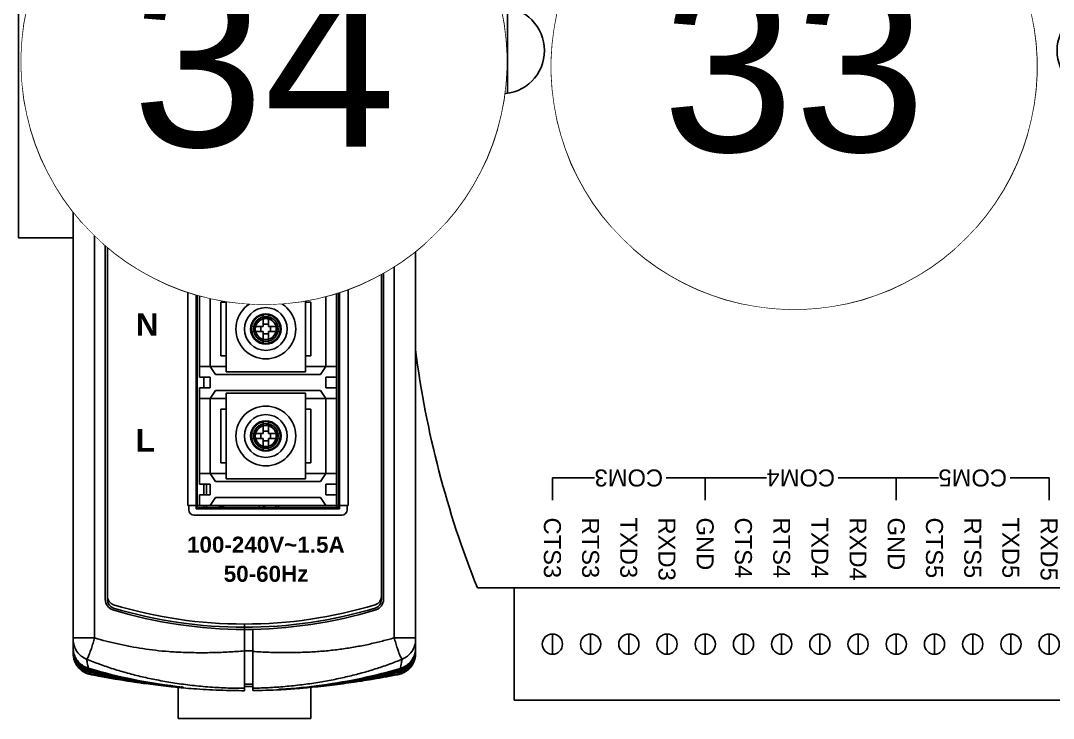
# Model space of a CAD drawing. Header units: inches. Extents: x -228 to 241, y -155 to 115.
# Drawn here: x -164.095 to -160.295, y 69.582 to 72.15 of the extents above; entities that cross this region are included whole.
import ezdxf
from ezdxf.enums import TextEntityAlignment as Align

# ---------------------------------------------------------------- set-up
doc = ezdxf.new("R2010")
doc.units = ezdxf.units.IN
doc.header["$MEASUREMENT"] = 0
doc.set_wipeout_variables(frame=1)
for name, color, linetype in [('DIM', 1, 'Continuous'), ('DIN Rail', 6, 'Continuous'), ('ELECTRICAL DEVICES', 30, 'Continuous'), ('ICP 7188E2', 9, 'Continuous'), ('PANEL WIRE', 5, 'Continuous')]:
    doc.layers.add(name, color=color, linetype=linetype)
doc.styles.add('ARIAL', font='arial.ttf')
doc.styles.add('ARIAL_BOLD', font='arialbd.ttf')
doc.styles.add('Notes', font='arial.ttf', dxfattribs={"height": 0.125})

# ---------------------------------------------------------------- blocks, each defined once
blk = doc.blocks.new('ICP 7188E5')
at = {"layer": 'ICP 7188E2'}
for p, q in [((4.3699, 1.0546), (4.3699, -1.0546)), ((4.126, 0.9139), (4.2005, 0.9139)), ((4.126, 0.7733), (4.2005, 0.7733)), ((4.126, 0.6327), (4.2005, 0.6327)), ((4.126, 0.4921), (4.2005, 0.4921)), ((4.126, 0.3515), (4.2005, 0.3515)), ((4.126, 0.2109), (4.2005, 0.2109)), ((4.126, 0.0703), (4.2005, 0.0703)), ((4.126, -0.0703), (4.2005, -0.0703)), ((4.126, -0.2109), (4.2005, -0.2109)), ((4.126, -0.3515), (4.2005, -0.3515)), ((4.126, -0.4921), (4.2005, -0.4921)), ((4.126, -0.6327), (4.2005, -0.6327)), ((4.126, -0.7733), (4.2005, -0.7733)), ((4.126, -0.9139), (4.2005, -0.9139))]:
    blk.add_line(p, q, dxfattribs=at)
for centre in [(4.1632, 0.9139), (4.1632, 0.7733), (4.1632, 0.6327), (4.1632, 0.4921), (4.1632, 0.3515), (4.1632, 0.2109), (4.1632, 0.0703), (4.1632, -0.0703), (4.1632, -0.2109), (4.1632, -0.3515), (4.1632, -0.4921), (4.1632, -0.6327), (4.1632, -0.7733), (4.1632, -0.9139)]:
    blk.add_circle(centre, 0.0372, dxfattribs=at)
blk.add_wipeout([(3.9566, -1.1895), (3.9566, 1.1895), (3.08, 1.4173), (0.8766, 1.4173), (0, 1.1895), (0, 0.4219), (-0.4133, 0.4219), (-0.4133, -0.9843), (0, -0.9843), (0, -1.1895), (0.8766, -1.4173), (3.08, -1.4173)]).dxf.layer = 'ICP 7188E2'
for p, q in [((2.1359, 1.1254), (1.8207, 1.1254)), ((2.1359, 1.0794), (1.8207, 1.0794)), ((4.3699, 1.0546), (3.9566, 1.0546)), ((3.6333, 0.9139), (3.5516, 0.9139)), ((3.5516, 0.9139), (3.5516, 0.7707)), ((3.5516, 0.5064), (3.5516, 0.3515)), ((-0.4133, 0.4219), (-0.4133, -0.9843)), ((-0.4133, 0.4219), (0, 0.4219)), ((3.6333, 0.3515), (3.5516, 0.3515)), ((3.5516, 0.3515), (3.5516, 0.138)), ((-0.1694, 0.2812), (-0.2439, 0.2812)), ((0.3233, 0.2812), (0.405, 0.2812)), ((0.405, 0.2812), (0.405, 0.2083)), ((-0.1694, 0.1406), (-0.2439, 0.1406)), ((-0.1694, 0), (-0.2439, 0)), ((0.405, -0.0559), (0.405, -0.1406)), ((-0.1694, -0.1406), (-0.2439, -0.1406)), ((0.405, -0.1406), (0.3233, -0.1406)), ((3.5516, -0.1263), (3.5516, -0.3515)), ((-0.1694, -0.2812), (-0.2439, -0.2812)), ((3.6333, -0.3515), (3.5516, -0.3515)), ((3.5516, -0.3515), (3.5516, -0.4947)), ((-0.1694, -0.4218), (-0.2439, -0.4218)), ((-0.1694, -0.5624), (-0.2439, -0.5624)), ((-0.1694, -0.703), (-0.2439, -0.703)), ((3.5516, -0.759), (3.5516, -0.9139)), ((-0.1694, -0.8436), (-0.2439, -0.8436)), ((3.5516, -0.9139), (3.6333, -0.9139)), ((-0.4133, -0.9843), (0, -0.9843)), ((4.3699, -1.0546), (3.9566, -1.0546)), ((2.1359, -1.0794), (1.8207, -1.0794)), ((2.1359, -1.1254), (1.8207, -1.1254))]:
    blk.add_line(p, q, dxfattribs=at)
for points in [[(3.08, 1.4173), (0.8766, 1.4173)], [(0, 1.1895), (0, -1.1895)], [(3.9566, -1.1895), (3.9566, 1.1895)], [(0.8766, -1.4173), (3.08, -1.4173)]]:
    blk.add_lwpolyline(points, dxfattribs=at)
for centre, radius in [((1.9783, 1.1024), 0.1593), ((-0.2066, 0.2812), 0.0372), ((-0.2066, 0.1406), 0.0372), ((-0.2066, 0), 0.0372), ((-0.2066, -0.1406), 0.0372), ((-0.2066, -0.2812), 0.0372), ((-0.2066, -0.4218), 0.0372), ((-0.2066, -0.5624), 0.0372), ((-0.2066, -0.703), 0.0372), ((-0.2066, -0.8436), 0.0372), ((1.9783, -1.1024), 0.1593)]:
    blk.add_circle(centre, radius, dxfattribs=at)
for centre, start, end in [((1.324, -2.1045), 97.2401, 111.897), ((2.6326, -2.1045), 68.103, 82.7599), ((1.324, 2.1045), 248.103, 262.7599), ((2.6326, 2.1045), 277.2401, 291.897)]:
    blk.add_arc(centre, 3.5501, start, end, dxfattribs=at)
at = {"layer": 'ICP 7188E2', "style": 'ARIAL'}
for s, p in [('RXD5', (3.6972, 0.9136)), ('TXD5', (3.6972, 0.773)), ('RTS5', (3.6972, 0.6327)), ('CTS5', (3.6972, 0.4921)), ('GND', (3.6972, 0.3512)), ('CTS1', (0.0479, 0.2812)), ('RXD4', (3.6972, 0.2106)), ('RTS1', (0.0479, 0.1406)), ('TXD4', (3.6972, 0.07)), ('RXD1', (0.0479, 0)), ('RTS4', (3.6972, -0.0703)), ('TXD1', (0.0479, -0.1406)), ('CTS4', (3.6972, -0.2109)), ('INIT', (0.0479, -0.2812)), ('GND', (3.6972, -0.3518)), ('D2+', (0.0479, -0.4218)), ('RXD3', (3.6972, -0.4924)), ('D2-', (0.0479, -0.5624)), ('TXD3', (3.6972, -0.633)), ('(R)Vs+', (0.0479, -0.703)), ('RTS3', (3.6972, -0.7733)), ('(B)GND', (0.0479, -0.8436)), ('CTS3', (3.6972, -0.9139))]:
    blk.add_text(s, height=0.0625, dxfattribs=at).set_placement(p, align=Align.MIDDLE_LEFT)
for s, p in [('E1', (0.405, 0.7757)), ('COM5', (3.5516, 0.6327)), ('COM1', (0.405, 0.0703)), ('COM4', (3.5515, 0)), ('COM2', (0.405, -0.4921)), ('COM3', (3.5516, -0.6327))]:
    blk.add_text(s, height=0.0625, rotation=270, dxfattribs=at).set_placement(p, align=Align.MIDDLE_CENTER)
blk = doc.blocks.new('ITEM BALLOON')
blk.add_lwpolyline([(-0.00561, 0.17854), (-0.01681, 0.17783), (-0.02794, 0.17642), (-0.03897, 0.17432), (-0.04983, 0.17153), (-0.06051, 0.16806), (-0.07094, 0.16393), (-0.08109, 0.15915), (-0.09093, 0.15375), (-0.1004, 0.14774), (-0.10948, 0.14114), (-0.11813, 0.13399), (-0.12631, 0.12631), (-0.13399, 0.11813), (-0.14114, 0.10948), (-0.14774, 0.1004), (-0.15375, 0.09093), (-0.15915, 0.08109), (-0.16393, 0.07094), (-0.16806, 0.06051), (-0.17153, 0.04983), (-0.17432, 0.03897), (-0.17642, 0.02794), (-0.17783, 0.01681), (-0.17854, 0.00561), (-0.17854, -0.00561), (-0.17783, -0.01681), (-0.17642, -0.02794), (-0.17432, -0.03897), (-0.17153, -0.04983), (-0.16806, -0.06051), (-0.16393, -0.07094), (-0.15915, -0.08109), (-0.15375, -0.09093), (-0.14774, -0.1004), (-0.14114, -0.10948), (-0.13399, -0.11813), (-0.12631, -0.12631), (-0.11813, -0.13399), (-0.10948, -0.14114), (-0.1004, -0.14774), (-0.09093, -0.15375), (-0.08109, -0.15915), (-0.07094, -0.16393), (-0.06051, -0.16806), (-0.04983, -0.17153), (-0.03897, -0.17432), (-0.02794, -0.17642), (-0.01681, -0.17783), (-0.00561, -0.17854), (0.00561, -0.17854), (0.01681, -0.17783), (0.02794, -0.17642), (0.03897, -0.17432), (0.04983, -0.17153), (0.06051, -0.16806), (0.07094, -0.16393), (0.08109, -0.15915), (0.09093, -0.15375), (0.1004, -0.14774), (0.10948, -0.14114), (0.11813, -0.13399), (0.12631, -0.12631), (0.13399, -0.11813), (0.14114, -0.10948), (0.14774, -0.1004), (0.15375, -0.09093), (0.15915, -0.08109), (0.16393, -0.07094), (0.16806, -0.06051), (0.17153, -0.04983), (0.17432, -0.03897), (0.17642, -0.02794), (0.17783, -0.01681), (0.17854, -0.00561), (0.17854, 0.00561), (0.17783, 0.01681), (0.17642, 0.02794), (0.17432, 0.03897), (0.17153, 0.04983), (0.16806, 0.06051), (0.16393, 0.07094), (0.15915, 0.08109), (0.15375, 0.09093), (0.14774, 0.1004), (0.14114, 0.10948), (0.13399, 0.11813), (0.12631, 0.12631), (0.11813, 0.13399), (0.10948, 0.14114), (0.1004, 0.14774), (0.09093, 0.15375), (0.08109, 0.15915), (0.07094, 0.16393), (0.06051, 0.16806), (0.04983, 0.17153), (0.03897, 0.17432), (0.02794, 0.17642), (0.01681, 0.17783), (0.00561, 0.17854)], close=True)
blk.add_wipeout([(-0.00561, 0.17854), (-0.01681, 0.17783), (-0.02794, 0.17642), (-0.03897, 0.17432), (-0.04983, 0.17153), (-0.06051, 0.16806), (-0.07094, 0.16393), (-0.08109, 0.15915), (-0.09093, 0.15375), (-0.1004, 0.14774), (-0.10948, 0.14114), (-0.11813, 0.13399), (-0.12631, 0.12631), (-0.13399, 0.11813), (-0.14114, 0.10948), (-0.14774, 0.1004), (-0.15375, 0.09093), (-0.15915, 0.08109), (-0.16393, 0.07094), (-0.16806, 0.06051), (-0.17153, 0.04983), (-0.17432, 0.03897), (-0.17642, 0.02794), (-0.17783, 0.01681), (-0.17854, 0.00561), (-0.17854, -0.00561), (-0.17783, -0.01681), (-0.17642, -0.02794), (-0.17432, -0.03897), (-0.17153, -0.04983), (-0.16806, -0.06051), (-0.16393, -0.07094), (-0.15915, -0.08109), (-0.15375, -0.09093), (-0.14774, -0.1004), (-0.14114, -0.10948), (-0.13399, -0.11813), (-0.12631, -0.12631), (-0.11813, -0.13399), (-0.10948, -0.14114), (-0.1004, -0.14774), (-0.09093, -0.15375), (-0.08109, -0.15915), (-0.07094, -0.16393), (-0.06051, -0.16806), (-0.04983, -0.17153), (-0.03897, -0.17432), (-0.02794, -0.17642), (-0.01681, -0.17783), (-0.00561, -0.17854), (0.00561, -0.17854), (0.01681, -0.17783), (0.02794, -0.17642), (0.03897, -0.17432), (0.04983, -0.17153), (0.06051, -0.16806), (0.07094, -0.16393), (0.08109, -0.15915), (0.09093, -0.15375), (0.1004, -0.14774), (0.10948, -0.14114), (0.11813, -0.13399), (0.12631, -0.12631), (0.13399, -0.11813), (0.14114, -0.10948), (0.14774, -0.1004), (0.15375, -0.09093), (0.15915, -0.08109), (0.16393, -0.07094), (0.16806, -0.06051), (0.17153, -0.04983), (0.17432, -0.03897), (0.17642, -0.02794), (0.17783, -0.01681), (0.17854, -0.00561), (0.17854, 0.00561), (0.17783, 0.01681), (0.17642, 0.02794), (0.17432, 0.03897), (0.17153, 0.04983), (0.16806, 0.06051), (0.16393, 0.07094), (0.15915, 0.08109), (0.15375, 0.09093), (0.14774, 0.1004), (0.14114, 0.10948), (0.13399, 0.11813), (0.12631, 0.12631), (0.11813, 0.13399), (0.10948, 0.14114), (0.1004, 0.14774), (0.09093, 0.15375), (0.08109, 0.15915), (0.07094, 0.16393), (0.06051, 0.16806), (0.04983, 0.17153), (0.03897, 0.17432), (0.02794, 0.17642), (0.01681, 0.17783), (0.00561, 0.17854)])
at = {"style": 'Notes'}
blk.add_attdef('X', text='', height=0.125, dxfattribs=at).set_placement((0, 0), align=Align.MIDDLE_CENTER)
blk = doc.blocks.new('A$C425F2B4E')
for p, q in [((0, -2.2371), (0.001, -2.2371)), ((1.2598, -2.2371), (1.2597, -2.2371)), ((0.6614, -2.3501), (0.6299, -2.3501)), ((0.3858, -2.3625), (0.3858, -2.4764)), ((0.6299, -2.3587), (0.6614, -2.3587)), ((0.874, -2.3624), (0.874, -2.4764)), ((0.874, -2.4764), (0.3858, -2.4764))]:
    blk.add_line(p, q)
blk.add_lwpolyline([(0.7565, -2.3712), (0.7565, -2.3711), (0.7565, -2.3709)])
for points, start_tangent, end_tangent in [([(0.0457, -2.3086), (0.0305, -2.2993), (0.0177, -2.2868), (0.008, -2.2717), (0.002, -2.2549), (0, -2.2371)], (-0.908122, 0.418705), (-0.000015, 1)), ([(0, -2.2376), (0.0021, -2.2556)], (0.000016, -1), (0.228524, -0.973538)), ([(0.0467, -2.3097), (0.0311, -2.3005), (0.0181, -2.288), (0.0082, -2.2728), (0.0021, -2.2558), (0, -2.2378)], (-0.913681, 0.406431), (-0.000019, 1)), ([(1.2598, -2.2378), (1.2568, -2.2593), (1.2481, -2.2792), (1.2343, -2.2959), (1.2164, -2.3082)], (-0.000057, -1), (-0.894095, -0.447877)), ([(1.2598, -2.2371), (1.2569, -2.2584), (1.2484, -2.278), (1.2348, -2.2947), (1.2173, -2.307)], (-0.000057, -1), (-0.888283, -0.459297)), ([(1.2568, -2.2594), (1.2569, -2.259), (1.2598, -2.2376)], (0.276142, 0.961117), (0.000056, 1)), ([(0.0021, -2.2556), (0.0026, -2.2576)], (0.228524, -0.973538), (0.254702, -0.96702)), ([(0.0026, -2.2576), (0.0081, -2.2724), (0.0082, -2.2726)], (0.254702, -0.96702), (0.445303, -0.89538)), ([(0.0082, -2.2726), (0.0097, -2.2755)], (0.445303, -0.89538), (0.481849, -0.876254)), ([(0.0097, -2.2755), (0.0179, -2.2875), (0.0181, -2.2878)], (0.481849, -0.876254), (0.638258, -0.769822)), ([(0.0563, -2.292), (0.0543, -2.2826), (0.052, -2.2715), (0.0494, -2.2587)], (-0.215515, 0.976501), (-0.195818, 0.98064)), ([(0.0494, -2.2587), (0.0973, -2.2772), (0.1478, -2.2944), (0.2003, -2.3099), (0.2533, -2.3233), (0.3076, -2.335), (0.3665, -2.3454), (0.4295, -2.354), (0.4953, -2.3605), (0.5621, -2.3644), (0.6299, -2.3658)], (0.924682, -0.380741), (0.999998, -0.001826)), ([(1.2104, -2.2588), (1.1658, -2.2761), (1.1179, -2.2926), (1.0679, -2.3076), (1.0164, -2.321), (0.9632, -2.3328), (0.9074, -2.3431), (0.8487, -2.3517), (0.7875, -2.3585), (0.7249, -2.3631), (0.6614, -2.3655)], (-0.924599, -0.380943), (-0.999809, -0.019563)), ([(1.2104, -2.2588), (1.2078, -2.2717), (1.2055, -2.2829), (1.2035, -2.2924)], (-0.195823, -0.980639), (-0.216222, -0.976344)), ([(1.2471, -2.2805), (1.2481, -2.279)], (0.544759, 0.838593), (0.525945, 0.850519)), ([(1.2481, -2.279), (1.2483, -2.2787), (1.2568, -2.2594)], (0.525945, 0.850519), (0.276142, 0.961117)), ([(0.0181, -2.2878), (0.0205, -2.2906)], (0.638258, -0.769822), (0.673617, -0.739081)), ([(0.0205, -2.2906), (0.0308, -2.3), (0.0312, -2.3004)], (0.673617, -0.739081), (0.797372, -0.603488)), ([(0.0312, -2.3004), (0.0344, -2.3027)], (0.797372, -0.603488), (0.826497, -0.562942)), ([(0.0344, -2.3027), (0.0462, -2.3093), (0.0469, -2.3096)], (0.826497, -0.562942), (0.914358, -0.404907)), ([(0.0451, -2.3069), (0.0504, -2.3091)], (0.904141, -0.427235), (0.93296, -0.35998)), ([(0.0628, -2.3142), (0.0457, -2.3086)], (-0.97924, 0.202703), (-0.908122, 0.418705)), ([(0.064, -2.3151), (0.0467, -2.3097)], (-0.982388, 0.186851), (-0.913681, 0.406431)), ([(0.0469, -2.3096), (0.0507, -2.3112)], (0.914358, -0.404907), (0.934376, -0.356287)), ([(0.0504, -2.3091), (0.0619, -2.3126)], (0.93296, -0.35998), (0.976823, -0.21405)), ([(0.0507, -2.3112), (0.0633, -2.3148)], (0.934376, -0.356287), (0.980543, -0.196304)), ([(0.0563, -2.292), (0.2225, -2.3333), (0.4043, -2.3611)], (0.957899, -0.287107), (0.994362, -0.106037)), ([(0.0576, -2.298), (0.0579, -2.2963), (0.0588, -2.2926)], (-0.439445, 0.898269), (0.186595, 0.982437)), ([(0.0585, -2.3014), (0.0582, -2.3003), (0.0579, -2.2992), (0.0576, -2.298)], (-0.242455, 0.970163), (-0.229534, 0.973301)), ([(0.4043, -2.3624), (0.2253, -2.3367), (0.0576, -2.298)], (-0.994918, 0.100693), (-0.963687, 0.267033)), ([(0.0585, -2.3014), (0.2254, -2.3387), (0.4044, -2.3634)], (0.965969, -0.258659), (0.995293, -0.096916)), ([(0.0596, -2.3058), (0.0598, -2.3041), (0.0604, -2.3019)], (-0.605681, 0.795708), (0.167692, 0.98584)), ([(0.25, -2.3446), (0.2277, -2.3409), (0.0596, -2.3058)], (-0.987499, 0.157623), (-0.970261, 0.242061)), ([(0.0619, -2.3126), (0.0612, -2.3108), (0.0604, -2.3085), (0.0596, -2.3058)], (-0.410836, 0.911709), (-0.26935, 0.963042)), ([(0.0619, -2.3126), (0.1564, -2.3314)], (0.976817, -0.214078), (0.984345, -0.176253)), ([(0.0628, -2.3142), (0.0628, -2.3128)], (-0.910018, 0.414568), (0.373682, 0.927557)), ([(0.0941, -2.3205), (0.0628, -2.3142)], (-0.981594, 0.190981), (-0.979256, 0.202629)), ([(0.0633, -2.3148), (0.0629, -2.3144), (0.0628, -2.3142)], (-0.739539, 0.673114), (-0.561435, 0.827521)), ([(0.0633, -2.3148), (0.071, -2.3163)], (0.980551, -0.196265), (0.981113, -0.193435)), ([(0.064, -2.3151), (0.0638, -2.3143)], (-0.988064, 0.154044), (0.285432, 0.958399)), ([(0.071, -2.3165), (0.064, -2.3151)], (-0.982842, 0.184449), (-0.982397, 0.186803)), ([(0.071, -2.3163), (0.1202, -2.3256)], (0.981113, -0.193435), (0.984493, -0.175426)), ([(0.0941, -2.3207), (0.071, -2.3165)], (-0.984284, 0.176593), (-0.982842, 0.184449)), ([(0.7629, -2.369), (0.9146, -2.3541), (1.0646, -2.3279), (1.2035, -2.2924)], (0.998079, 0.061962), (0.958237, 0.285976)), ([(1.2021, -2.2983), (1.0611, -2.3318), (0.9116, -2.3561), (0.7688, -2.3695)], (-0.963961, -0.266042), (-0.998105, -0.061538)), ([(0.8337, -2.3655), (0.912, -2.3573), (1.061, -2.3339), (1.2013, -2.3017)], (0.9962, 0.087096), (0.966221, 0.257714)), ([(1.2002, -2.306), (1.058, -2.3365), (1.0124, -2.3442)], (-0.970469, -0.241226), (-0.987407, -0.158202)), ([(1.1097, -2.3303), (1.1979, -2.3127)], (0.98394, 0.1785), (0.976892, 0.213734)), ([(1.1419, -2.3252), (1.1886, -2.3164)], (0.984392, 0.175991), (0.981187, 0.193058)), ([(1.1971, -2.3142), (1.1618, -2.3212)], (-0.979319, -0.202321), (-0.981922, -0.189285)), ([(1.1886, -2.3164), (1.1965, -2.3148)], (0.981187, 0.193058), (0.980611, 0.195963)), ([(1.1958, -2.3151), (1.1886, -2.3165)], (-0.982448, -0.186534), (-0.982906, -0.184108)), ([(1.2068, -2.3122), (1.1958, -2.3151)], (-0.945084, -0.326826), (-0.98248, -0.186369)), ([(1.1958, -2.3151), (1.196, -2.3144)], (0.988796, 0.149271), (-0.276001, 0.961157)), ([(1.1965, -2.3148), (1.2069, -2.312)], (0.98065, 0.195768), (0.94477, 0.327733)), ([(1.1971, -2.3142), (1.1969, -2.3144), (1.1965, -2.3148)], (-0.567843, -0.823137), (-0.749402, -0.662115)), ([(1.1971, -2.3142), (1.197, -2.3128)], (0.911964, 0.41027), (-0.373508, 0.927627)), ([(1.2068, -2.3115), (1.1971, -2.3142)], (-0.94525, -0.326347), (-0.97935, -0.202171)), ([(1.2002, -2.306), (1.1994, -2.3087), (1.1986, -2.3109), (1.1979, -2.3127)], (-0.271368, -0.962476), (-0.414149, -0.910209)), ([(1.1979, -2.3127), (1.2096, -2.3091)], (0.976928, 0.213569), (0.931938, 0.362617)), ([(1.2002, -2.306), (1.1999, -2.3044), (1.1993, -2.3022)], (0.611444, 0.791288), (-0.169782, 0.985482)), ([(1.2021, -2.2983), (1.2019, -2.2966), (1.201, -2.293)], (0.444786, 0.895637), (-0.183838, 0.982957)), ([(1.2021, -2.2983), (1.2018, -2.2995), (1.2016, -2.3006), (1.2013, -2.3017)], (-0.230568, -0.973056), (-0.243818, -0.969821)), ([(1.2164, -2.3082), (1.2068, -2.3122)], (-0.894095, -0.447877), (-0.945084, -0.326826)), ([(1.2099, -2.3104), (1.2068, -2.3115)], (-0.930899, -0.365277), (-0.94525, -0.326347)), ([(1.2069, -2.312), (1.2134, -2.3094)], (0.94477, 0.327733), (0.912135, 0.409889)), ([(1.2096, -2.3091), (1.2179, -2.3053)], (0.931938, 0.362617), (0.883753, 0.467954)), ([(1.2173, -2.307), (1.2099, -2.3104)], (-0.888283, -0.459297), (-0.930899, -0.365277)), ([(1.2134, -2.3094), (1.2162, -2.3081)], (0.912135, 0.409889), (0.894918, 0.44623)), ([(1.2162, -2.3081), (1.2169, -2.3077)], (0.894918, 0.44623), (0.890451, 0.455079)), ([(1.2169, -2.3077), (1.2323, -2.2974)], (0.890451, 0.455079), (0.759548, 0.650451)), ([(1.2323, -2.2974), (1.2342, -2.2958)], (0.759548, 0.650451), (0.73838, 0.674385)), ([(1.2342, -2.2958), (1.2346, -2.2954), (1.2471, -2.2805)], (0.73838, 0.674385), (0.544759, 0.838593)), ([(0.1481, -2.3304), (0.0941, -2.3205)], (-0.985256, 0.171087), (-0.981594, 0.190981)), ([(0.1202, -2.3256), (0.1378, -2.3287), (0.1741, -2.3348), (0.175, -2.3349)], (0.984488, -0.175449), (0.986918, -0.161225)), ([(0.175, -2.3349), (0.1481, -2.3304)], (-0.986916, 0.161238), (-0.985256, 0.171087)), ([(0.1564, -2.3314), (0.2058, -2.3397)], (0.984345, -0.176253), (0.987617, -0.156885)), ([(0.2252, -2.3427), (0.175, -2.3349)], (-0.989724, 0.142991), (-0.986916, 0.161238)), ([(0.2058, -2.3397), (0.2252, -2.3428)], (0.987617, -0.156885), (0.988785, -0.149346)), ([(0.2252, -2.3428), (0.2295, -2.3434), (0.2497, -2.3463)], (0.988785, -0.149346), (0.990168, -0.139882)), ([(0.2497, -2.3463), (0.2844, -2.351), (0.3224, -2.3557), (0.3613, -2.3601), (0.3926, -2.3632)], (0.990173, -0.139851), (0.995687, -0.092773)), ([(0.3384, -2.3569), (0.25, -2.3446)], (-0.992771, 0.120022), (-0.987499, 0.157623)), ([(0.7684, -2.3706), (0.7989, -2.3687), (0.8459, -2.3651), (0.8901, -2.3609), (0.9323, -2.3564), (0.973, -2.3514), (1.0126, -2.346)], (0.99844, 0.055841), (0.990065, 0.140613)), ([(0.9378, -2.355), (0.9094, -2.3584), (0.8923, -2.3603)], (-0.991962, -0.126537), (-0.994199, -0.107559)), ([(1.0124, -2.3442), (0.9378, -2.355)], (-0.987407, -0.158202), (-0.991962, -0.126537)), ([(1.0126, -2.346), (1.0518, -2.3401)], (0.990063, 0.140627), (0.987793, 0.155773)), ([(1.0872, -2.3345), (1.0535, -2.3399), (1.0518, -2.3401)], (-0.986808, -0.161897), (-0.988836, -0.149005)), ([(1.0518, -2.3401), (1.0559, -2.3395), (1.0687, -2.3374)], (0.987793, 0.155773), (0.986731, 0.162361)), ([(1.0687, -2.3374), (1.1097, -2.3303)], (0.986731, 0.162361), (0.98394, 0.1785)), ([(1.0872, -2.3345), (1.0885, -2.3343), (1.1258, -2.328), (1.1419, -2.3252)], (0.986811, 0.161879), (0.98439, 0.176001)), ([(1.1094, -2.3308), (1.0872, -2.3345)], (-0.985442, -0.170014), (-0.986808, -0.161897)), ([(1.1618, -2.3212), (1.1094, -2.3308)], (-0.981922, -0.189285), (-0.985442, -0.170014)), ([(0.3809, -2.3617), (0.3384, -2.3569)], (-0.994754, 0.102296), (-0.992771, 0.120022)), ([(0.3922, -2.3628), (0.3809, -2.3617)], (-0.995221, 0.097646), (-0.994754, 0.102296)), ([(0.4044, -2.364), (0.3922, -2.3628)], (-0.995702, 0.092612), (-0.995221, 0.097646)), ([(0.3926, -2.3632), (0.4015, -2.364)], (0.995687, -0.092773), (0.995979, -0.089584)), ([(0.3989, -2.3604), (0.3995, -2.3608), (0.4043, -2.3624)], (0.825006, -0.565124), (0.99377, -0.111451)), ([(0.4011, -2.3632), (0.4044, -2.364)], (0.928132, -0.372252), (0.995339, -0.096434)), ([(0.4015, -2.364), (0.404, -2.3642)], (0.995979, -0.089584), (0.996059, -0.088689)), ([(0.404, -2.3642), (0.4438, -2.3675), (0.489, -2.3704), (0.5375, -2.3727), (0.5878, -2.3741), (0.6299, -2.3745)], (0.996059, -0.088689), (1, -0.000002)), ([(0.4043, -2.3611), (0.4043, -2.3618), (0.4043, -2.3624)], (0.035789, -0.999359), (0.04408, -0.999028)), ([(0.4044, -2.3634), (0.4044, -2.3638), (0.4044, -2.364)], (0.061488, -0.998108), (0.258649, -0.965971)), ([(0.6614, -2.3743), (0.6961, -2.3736), (0.7486, -2.3716), (0.7567, -2.3712)], (0.999916, 0.01295), (0.998685, 0.051273)), ([(0.7565, -2.3709), (0.7584, -2.3708)], (0.998543, 0.053954), (0.9985, 0.054743)), ([(0.7584, -2.3709), (0.7565, -2.3712)], (-0.976464, -0.215682), (-0.998609, -0.052732)), ([(0.7585, -2.3711), (0.7565, -2.3712)], (-0.998617, -0.052569), (-0.998659, -0.051766)), ([(0.7566, -2.3693), (0.7629, -2.369)], (0.998255, 0.059052), (0.998079, 0.061962)), ([(0.7611, -2.369), (0.7603, -2.3694), (0.7566, -2.3703)], (-0.894279, -0.44751), (-0.997969, -0.063698)), ([(0.7566, -2.3702), (0.7566, -2.3698), (0.7566, -2.3693)], (0.034879, 0.999392), (0.026498, 0.999649)), ([(0.7611, -2.37), (0.7566, -2.3702)], (-0.998309, -0.058138), (-0.998424, -0.056124)), ([(0.7567, -2.3712), (0.7585, -2.3711)], (0.998685, 0.051273), (0.998649, 0.051972)), ([(0.7584, -2.3708), (0.8337, -2.3655)], (0.9985, 0.054743), (0.9962, 0.087096)), ([(0.7687, -2.3705), (0.7585, -2.3711)], (-0.99839, -0.05673), (-0.998617, -0.052569)), ([(0.7585, -2.3711), (0.7684, -2.3706)], (0.998649, 0.051972), (0.99844, 0.055841)), ([(0.7688, -2.3695), (0.7611, -2.37)], (-0.998105, -0.061538), (-0.998309, -0.058138)), ([(0.8923, -2.3603), (0.7687, -2.3705)], (-0.994199, -0.107559), (-0.99839, -0.05673))]:
    blk.add_spline(points, degree=3, dxfattribs=dict(start_tangent=start_tangent, end_tangent=end_tangent))
blk.add_wipeout([(0, 2.1859), (1.2598, 2.1803), (1.2598, -2.2168), (0, -2.2164)])
h = blk.add_hatch(color=256)
h.paths.add_polyline_path([(0.3265, -0.619, 1), (0.2247, -0.619, 1)])
h.paths.add_polyline_path([(0.2296, -0.619, -1), (0.3217, -0.619, -1)], flags=16)
h.paths.add_polyline_path([(0.312, -0.6144), (0.2393, -0.6144), (0.2393, -0.6095), (0.2732, -0.6095), (0.2732, -0.5814), (0.278, -0.5814), (0.278, -0.6095), (0.312, -0.6095)], flags=0)
h.paths.add_polyline_path([(0.2998, -0.6277), (0.2998, -0.6326), (0.2514, -0.6326), (0.2514, -0.6277)], flags=0)
h.paths.add_polyline_path([(0.2877, -0.6456), (0.2877, -0.6505), (0.2635, -0.6505), (0.2635, -0.6456)], flags=0)
for p, q in [((0, -2.2164), (0, 2.2164)), ((1.2598, 2.2168), (1.2598, -2.2168)), ((0.0787, -2.1803), (0.0787, 2.18)), ((1.1811, 2.1803), (1.1811, -2.18)), ((0.1181, 2.039), (0.1181, -2.039)), ((0.126, 2.0402), (0.126, -2.0402)), ((1.1339, -2.0402), (1.1339, 2.0402)), ((1.1339, -0.3862), (1.1339, 2.0279)), ((1.1417, -2.039), (1.1417, 2.039)), ((0.126, 0.5925), (0.126, -2.0279)), ((0.8876, -0.0923), (0.432, 0.0918)), ((0.8876, -0.0923), (0.4953, 0.0662)), ((0.4252, -0.378), (0.4252, -0.3937)), ((0.9882, -0.3583), (0.4449, -0.3583)), ((1.0079, -0.3937), (1.0079, -0.378)), ((0.4213, -0.3937), (1.0118, -0.3937)), ((0.4213, -0.3937), (0.4213, -1.6929)), ((1.0118, -0.3937), (0.4213, -0.3937)), ((0.4213, -1.6929), (0.4213, -0.3937)), ((0.4528, -0.3819), (0.9803, -0.3819)), ((0.4528, -1.7047), (0.4528, -0.3819)), ((0.4567, -0.3898), (0.4567, -0.3937)), ((0.4567, -1.6969), (0.4567, -0.3898)), ((0.4606, -0.3858), (0.9724, -0.3858)), ((0.9685, -0.3937), (0.4646, -0.3937)), ((0.4646, -0.3937), (0.4646, -0.4331)), ((0.4803, -0.3937), (0.4803, -0.3819)), ((0.5039, -0.3937), (0.5236, -0.4232)), ((0.7559, -0.3819), (0.7559, -0.3937)), ((0.7913, -0.3819), (0.7913, -0.3917)), ((0.7913, -0.3917), (0.7914, -0.3937)), ((0.7913, -0.3917), (0.7914, -0.3937)), ((0.9094, -0.3819), (0.9094, -0.3937)), ((0.9094, -0.4232), (0.9291, -0.3937)), ((0.9291, -0.3819), (0.9291, -0.3937)), ((0.9685, -0.3819), (0.9685, -1.7047)), ((0.9764, -0.3937), (0.9764, -0.3898)), ((0.9764, -0.3898), (0.9764, -1.6969)), ((0.9803, -0.3819), (0.9803, -1.7047)), ((1.0118, -0.3937), (1.0118, -1.6929)), ((1.0118, -1.6929), (1.0118, -0.3937)), ((1.1339, -2.0279), (1.1339, -0.3862)), ((0.5039, -0.4331), (0.4646, -0.4331)), ((0.4803, -0.4724), (0.4803, -0.4331)), ((0.5039, -0.4331), (0.5039, -0.4724)), ((0.5236, -0.4232), (0.9094, -0.4232)), ((0.9291, -0.4331), (0.9685, -0.4331)), ((0.9291, -0.4331), (0.9291, -0.4724)), ((0.9291, -0.435), (0.9685, -0.435)), ((0.5039, -0.4724), (0.4646, -0.4724)), ((0.4646, -0.4724), (0.4646, -0.8268)), ((0.5236, -0.4823), (0.5039, -0.5118)), ((0.9094, -0.4823), (0.5236, -0.4823)), ((0.8543, -0.4921), (0.563, -0.4921)), ((0.563, -0.4921), (0.563, -0.8071)), ((0.8543, -0.8071), (0.8543, -0.4921)), ((0.9291, -0.5118), (0.9094, -0.4823)), ((0.9291, -0.4724), (0.9685, -0.4724)), ((0.563, -0.5118), (0.4646, -0.5118)), ((0.5039, -0.7874), (0.5039, -0.5118)), ((0.9685, -0.5118), (0.8543, -0.5118)), ((0.9291, -0.7874), (0.9291, -0.5118)), ((0.5433, -0.5512), (0.563, -0.5512)), ((0.5433, -0.748), (0.5433, -0.5512)), ((0.8543, -0.5512), (0.874, -0.5512)), ((0.874, -0.5512), (0.874, -0.748)), ((0.278, -0.5814), (0.2732, -0.5814)), ((0.2732, -0.5814), (0.2732, -0.6095)), ((0.278, -0.5814), (0.2732, -0.5814)), ((0.2732, -0.5814), (0.2732, -0.6095)), ((0.278, -0.6095), (0.278, -0.5814)), ((0.278, -0.6095), (0.278, -0.5814)), ((0.6992, -0.5968), (0.6992, -0.6401)), ((0.7182, -0.6401), (0.7182, -0.5968)), ((0.2732, -0.6095), (0.2393, -0.6095)), ((0.2393, -0.6095), (0.2393, -0.6144)), ((0.2732, -0.6095), (0.2393, -0.6095)), ((0.2393, -0.6095), (0.2393, -0.6144)), ((0.2393, -0.6144), (0.312, -0.6144)), ((0.2393, -0.6144), (0.312, -0.6144)), ((0.2998, -0.6277), (0.2514, -0.6277)), ((0.2514, -0.6277), (0.2514, -0.6326)), ((0.2998, -0.6277), (0.2514, -0.6277)), ((0.2514, -0.6277), (0.2514, -0.6326)), ((0.2514, -0.6326), (0.2998, -0.6326)), ((0.2514, -0.6326), (0.2998, -0.6326)), ((0.2877, -0.6456), (0.2635, -0.6456)), ((0.2635, -0.6456), (0.2635, -0.6505)), ((0.2877, -0.6456), (0.2635, -0.6456)), ((0.2635, -0.6456), (0.2635, -0.6505)), ((0.312, -0.6095), (0.278, -0.6095)), ((0.312, -0.6095), (0.278, -0.6095)), ((0.2877, -0.6505), (0.2877, -0.6456)), ((0.2877, -0.6505), (0.2877, -0.6456)), ((0.2998, -0.6326), (0.2998, -0.6277)), ((0.2998, -0.6326), (0.2998, -0.6277)), ((0.312, -0.6144), (0.312, -0.6095)), ((0.312, -0.6144), (0.312, -0.6095)), ((0.6558, -0.6401), (0.6992, -0.6401)), ((0.691, -0.6401), (0.691, -0.6591)), ((0.7182, -0.6319), (0.6992, -0.6319)), ((0.7182, -0.6401), (0.7615, -0.6401)), ((0.7264, -0.6591), (0.7264, -0.6401)), ((0.2635, -0.6505), (0.2877, -0.6505)), ((0.2635, -0.6505), (0.2877, -0.6505)), ((0.6558, -0.6591), (0.6992, -0.6591)), ((0.6992, -0.6591), (0.6992, -0.7024)), ((0.6992, -0.6673), (0.7182, -0.6673)), ((0.7182, -0.7024), (0.7182, -0.6591)), ((0.7182, -0.6591), (0.7615, -0.6591)), ((0.563, -0.748), (0.5433, -0.748)), ((0.874, -0.748), (0.8543, -0.748)), ((0.563, -0.7874), (0.4646, -0.7874)), ((0.5039, -0.7874), (0.5236, -0.8169)), ((0.9685, -0.7874), (0.8543, -0.7874)), ((0.9094, -0.8169), (0.9291, -0.7874)), ((0.5039, -0.8268), (0.4646, -0.8268)), ((0.4803, -0.8661), (0.4803, -0.8268)), ((0.5039, -0.8268), (0.5039, -0.8661)), ((0.5236, -0.8169), (0.9094, -0.8169)), ((0.563, -0.8071), (0.8543, -0.8071)), ((0.9291, -0.8268), (0.9685, -0.8268)), ((0.9291, -0.8268), (0.9291, -0.8661)), ((0.5039, -0.8661), (0.4646, -0.8661)), ((0.4646, -0.8661), (0.4646, -1.2205)), ((0.9291, -0.8661), (0.9685, -0.8661)), ((0.563, -0.9055), (0.4646, -0.9055)), ((0.5236, -0.876), (0.5039, -0.9055)), ((0.5039, -1.1811), (0.5039, -0.9055)), ((0.9094, -0.876), (0.5236, -0.876)), ((0.8543, -0.8858), (0.563, -0.8858)), ((0.563, -0.8858), (0.563, -1.2008)), ((0.8543, -1.2008), (0.8543, -0.8858)), ((0.9685, -0.9055), (0.8543, -0.9055)), ((0.9291, -0.9055), (0.9094, -0.876)), ((0.9291, -1.1811), (0.9291, -0.9055)), ((0.5433, -0.9449), (0.563, -0.9449)), ((0.5433, -1.1417), (0.5433, -0.9449)), ((0.8543, -0.9449), (0.874, -0.9449)), ((0.874, -0.9449), (0.874, -1.1417)), ((0.6992, -0.9905), (0.6992, -1.0338)), ((0.7182, -1.0256), (0.6992, -1.0256)), ((0.7182, -1.0338), (0.7182, -0.9905)), ((0.6558, -1.0338), (0.6992, -1.0338)), ((0.6558, -1.0528), (0.6992, -1.0528)), ((0.691, -1.0338), (0.691, -1.0528)), ((0.6992, -1.0528), (0.6992, -1.0961)), ((0.6992, -1.061), (0.7182, -1.061)), ((0.7182, -1.0338), (0.7615, -1.0338)), ((0.7182, -1.0961), (0.7182, -1.0528)), ((0.7182, -1.0528), (0.7615, -1.0528)), ((0.7264, -1.0528), (0.7264, -1.0338)), ((0.563, -1.1417), (0.5433, -1.1417)), ((0.874, -1.1417), (0.8543, -1.1417)), ((0.563, -1.1811), (0.4646, -1.1811)), ((0.5039, -1.1811), (0.5236, -1.2106)), ((0.5236, -1.2106), (0.9094, -1.2106)), ((0.563, -1.2008), (0.8543, -1.2008)), ((0.9685, -1.1811), (0.8543, -1.1811)), ((0.9094, -1.2106), (0.9291, -1.1811)), ((0.5039, -1.2205), (0.4646, -1.2205)), ((0.4803, -1.2598), (0.4803, -1.2205)), ((0.5039, -1.2205), (0.5039, -1.2598)), ((0.9291, -1.2205), (0.9685, -1.2205)), ((0.9291, -1.2205), (0.9291, -1.2598)), ((0.5039, -1.2598), (0.4646, -1.2598)), ((0.4646, -1.2598), (0.4646, -1.6142)), ((0.5236, -1.2697), (0.5039, -1.2992)), ((0.9094, -1.2697), (0.5236, -1.2697)), ((0.8543, -1.2795), (0.563, -1.2795)), ((0.563, -1.2795), (0.563, -1.5945)), ((0.8543, -1.5945), (0.8543, -1.2795)), ((0.9291, -1.2992), (0.9094, -1.2697)), ((0.9291, -1.2598), (0.9685, -1.2598)), ((0.563, -1.2992), (0.4646, -1.2992)), ((0.5039, -1.5748), (0.5039, -1.2992)), ((0.9685, -1.2992), (0.8543, -1.2992)), ((0.9291, -1.5748), (0.9291, -1.2992)), ((0.5433, -1.3386), (0.563, -1.3386)), ((0.5433, -1.5354), (0.5433, -1.3386)), ((0.8543, -1.3386), (0.874, -1.3386)), ((0.874, -1.3386), (0.874, -1.5354)), ((0.6992, -1.3842), (0.6992, -1.4275)), ((0.7182, -1.4275), (0.7182, -1.3842)), ((0.6558, -1.4275), (0.6992, -1.4275)), ((0.691, -1.4275), (0.691, -1.4465)), ((0.7182, -1.4193), (0.6992, -1.4193)), ((0.7182, -1.4275), (0.7615, -1.4275)), ((0.7264, -1.4465), (0.7264, -1.4275)), ((0.6558, -1.4465), (0.6992, -1.4465)), ((0.6992, -1.4465), (0.6992, -1.4898)), ((0.6992, -1.4547), (0.7182, -1.4547)), ((0.7182, -1.4898), (0.7182, -1.4465)), ((0.7182, -1.4465), (0.7615, -1.4465)), ((0.563, -1.5354), (0.5433, -1.5354)), ((0.874, -1.5354), (0.8543, -1.5354)), ((0.563, -1.5748), (0.4646, -1.5748)), ((0.5039, -1.5748), (0.5236, -1.6043)), ((0.563, -1.5945), (0.8543, -1.5945)), ((0.9685, -1.5748), (0.8543, -1.5748)), ((0.9094, -1.6043), (0.9291, -1.5748)), ((0.5039, -1.6142), (0.4646, -1.6142)), ((0.4803, -1.6535), (0.4803, -1.6142)), ((0.4902, -1.6142), (0.4902, -1.6535)), ((0.5039, -1.6142), (0.5039, -1.6535)), ((0.5236, -1.6043), (0.9094, -1.6043)), ((0.9291, -1.6142), (0.9685, -1.6142)), ((0.9291, -1.6142), (0.9291, -1.6535)), ((0.5039, -1.6535), (0.4646, -1.6535)), ((0.4646, -1.6535), (0.4646, -1.6929)), ((0.5236, -1.6634), (0.5039, -1.6929)), ((0.9094, -1.6634), (0.5236, -1.6634)), ((0.9291, -1.6929), (0.9094, -1.6634)), ((0.9291, -1.6535), (0.9685, -1.6535)), ((1.0118, -1.6929), (0.4213, -1.6929)), ((1.0118, -1.6929), (0.4213, -1.6929)), ((0.4252, -1.6929), (0.4252, -1.7087)), ((0.9803, -1.7047), (0.4528, -1.7047)), ((0.4567, -1.6929), (0.4567, -1.6969)), ((0.9724, -1.7008), (0.4606, -1.7008)), ((0.9685, -1.6929), (0.4646, -1.6929)), ((0.4803, -1.7047), (0.4803, -1.6929)), ((0.4902, -1.6929), (0.4902, -1.7047)), ((0.7461, -1.7047), (0.7461, -1.6929)), ((0.7559, -1.6929), (0.7559, -1.7047)), ((0.9764, -1.6969), (0.9764, -1.6929)), ((1.0079, -1.7087), (1.0079, -1.6929)), ((1.1339, -1.6961), (1.1339, -2.0279)), ((0.4449, -1.7283), (0.9882, -1.7283)), ((0.6299, -2.3745), (0.6299, -2.1293)), ((0.6614, -2.3743), (0.6614, -2.1487)), ((0, -2.1803), (0.0787, -2.1803)), ((1.2598, -2.18), (1.1811, -2.18)), ((0, -2.2222), (0.0007, -2.2222)), ((0, -2.2222), (0, -2.2253)), ((0, -2.2294), (0.0006, -2.2294)), ((0, -2.2294), (0, -2.2356)), ((0.6614, -2.2281), (0.6299, -2.2281)), ((1.2598, -2.2225), (1.2591, -2.2225)), ((1.2598, -2.2296), (1.2593, -2.2296)), ((1.2598, -2.2225), (1.2598, -2.2255)), ((1.2598, -2.2296), (1.2598, -2.2357))]:
    blk.add_line(p, q)
for points in [[(0.535, -1.6929), (0.537, -1.6941), (0.5399, -1.6954), (0.543, -1.6965), (0.5465, -1.6975), (0.5506, -1.6984), (0.5554, -1.6994), (0.5608, -1.7004), (0.5671, -1.7014), (0.5741, -1.7024), (0.5817, -1.7035), (0.5898, -1.7045), (0.5914, -1.7047)], [(0.6865, -1.6984), (0.6865, -1.6984), (0.6857, -1.6987), (0.6842, -1.6992), (0.6818, -1.6998), (0.6787, -1.7005), (0.6748, -1.7013), (0.6703, -1.7021), (0.6651, -1.7029), (0.6592, -1.7038), (0.6526, -1.7047), (0.6522, -1.7047)], [(0.7081, -1.7047), (0.7068, -1.7012), (0.7044, -1.698), (0.7018, -1.6957), (0.699, -1.6941), (0.6963, -1.6929)]]:
    blk.add_lwpolyline(points)
for centre, radius in [((0.2756, -0.619), 0.0509), ((0.2756, -0.619), 0.0509), ((0.7087, -0.6496), 0.11), ((0.2756, -0.619), 0.046), ((0.7087, -0.6496), 0.0787), ((0.7087, -0.6496), 0.0454), ((0.7087, -1.0433), 0.11), ((0.7087, -1.0433), 0.0787), ((0.7087, -1.0433), 0.0454), ((0.7087, -1.437), 0.11), ((0.7087, -1.437), 0.0787), ((0.7087, -1.437), 0.0454)]:
    blk.add_circle(centre, radius)
for centre, radius, start, end in [((0.7402, -0.4573), 0.3937, 62.0452, 68), ((10.1526, 17.2786), 19.685, 242.04516, 242.24885), ((0.8583, -0.3862), 0.2756, 0, 62.2489), ((0.4449, -0.378), 0.0197, 90, 180), ((0.9882, -0.378), 0.0197, 360, 90), ((0.4606, -0.3898), 0.00394, 90, 180), ((0.9724, -0.3898), 0.00394, 0, 90), ((0.7087, -0.6496), 0.056, 0, 180), ((0.7087, -0.6496), 0.0395, 90, 0), ((0.7087, -0.6496), 0.056, 180, 0), ((0.7087, -0.6496), 0.0531, 180, 0), ((0.7087, -0.6496), 0.0387, 180, 360), ((0.7087, -1.0433), 0.056, 0, 180), ((0.7087, -1.0433), 0.0395, 90, 0), ((0.7087, -1.0433), 0.056, 180, 0), ((0.7087, -1.0433), 0.0531, 180, 0), ((0.7087, -1.0433), 0.0387, 180, 360), ((0.7087, -1.437), 0.056, 0, 180), ((0.7087, -1.437), 0.0395, 90, 0), ((0.7087, -1.437), 0.056, 180, 0), ((0.7087, -1.437), 0.0531, 180, 0), ((0.7087, -1.437), 0.0387, 180, 360), ((0.4449, -1.7087), 0.0197, 180, 270), ((0.4606, -1.6969), 0.00394, 180, 270), ((0.9724, -1.6969), 0.00394, 270, 0), ((0.9882, -1.7087), 0.0197, 270, 360), ((0.1575, -2.039), 0.0394, 180, 252.9814), ((0.1575, -2.0279), 0.0315, 180, 253.1507), ((0.1575, -2.0402), 0.0315, 180, 253.2755), ((1.1024, -2.0402), 0.0315, 286.7245, 360), ((1.1024, -2.0279), 0.0315, 286.8493, 360), ((1.1024, -2.039), 0.0394, 287.0186, 360), ((0.6299, -0.4955), 1.6535, 252.9814, 287.0186), ((0.6299, -0.4679), 1.6614, 253.1507, 286.8493), ((0.6299, -0.4679), 1.6732, 253.2755, 286.7245)]:
    blk.add_arc(centre, radius, start, end)
for points, start_tangent, end_tangent in [([(0.7087, -0.5965), (0.6997, -0.5973), (0.6909, -0.5997), (0.6824, -0.6038), (0.6747, -0.6092), (0.668, -0.616), (0.6626, -0.6237), (0.6587, -0.6321), (0.6563, -0.6409), (0.6555, -0.6496)], (-0.999998, -0.001874), (-0.00175, -0.999998)), ([(0.7087, -0.5967), (0.7055, -0.5967), (0.7023, -0.5967), (0.6992, -0.5968)], (-1, 0), (-0.999695, -0.024684)), ([(0.7618, -0.6496), (0.761, -0.6407), (0.7586, -0.6318), (0.7545, -0.6234), (0.749, -0.6156), (0.7423, -0.609), (0.7346, -0.6036), (0.7261, -0.5996), (0.7174, -0.5972), (0.7087, -0.5965)], (-0.001874, 0.999998), (-0.999998, 0.00175)), ([(0.7087, -0.5965), (0.7174, -0.5973), (0.7262, -0.5997), (0.7347, -0.6038), (0.7425, -0.6094), (0.7492, -0.6162), (0.7547, -0.624), (0.7587, -0.6324), (0.761, -0.6411), (0.7618, -0.6496)], (0.999997, -0.002533), (0.002293, -0.999997)), ([(0.7182, -0.5968), (0.715, -0.5967), (0.7118, -0.5967), (0.7087, -0.5967)], (-0.999695, 0.024684), (-1, 0)), ([(0.6558, -0.6401), (0.6558, -0.6433), (0.6557, -0.6464), (0.6557, -0.6496)], (-0.024686, -0.999695), (0, -1)), ([(0.67, -0.6496), (0.6706, -0.6432), (0.6724, -0.6368), (0.6753, -0.6306), (0.6794, -0.625), (0.6844, -0.6201), (0.69, -0.6161), (0.6962, -0.6132), (0.7025, -0.6115), (0.7087, -0.6109)], (0.002533, 0.999997), (0.999997, 0.002293)), ([(0.7087, -0.6109), (0.7023, -0.6115), (0.6959, -0.6133), (0.6897, -0.6163), (0.684, -0.6203), (0.6791, -0.6253), (0.6752, -0.631), (0.6723, -0.6371), (0.6705, -0.6434), (0.67, -0.6496)], (-0.999997, -0.002533), (-0.002293, -0.999997)), ([(0.7087, -0.6101), (0.7123, -0.6102), (0.716, -0.6107), (0.7195, -0.6116), (0.7228, -0.6127), (0.7261, -0.6141), (0.7292, -0.6158), (0.7323, -0.6179), (0.735, -0.6201), (0.7375, -0.6226), (0.7398, -0.6252), (0.7419, -0.6281), (0.7438, -0.6314), (0.7454, -0.635), (0.7467, -0.6387), (0.7475, -0.6424), (0.748, -0.6461), (0.7482, -0.6496)], (1, 0), (0, -1)), ([(0.7087, -0.6109), (0.715, -0.6115), (0.7214, -0.6133), (0.7276, -0.6163), (0.7333, -0.6203), (0.7382, -0.6253), (0.7422, -0.631), (0.7451, -0.6371), (0.7468, -0.6434), (0.7473, -0.6496)], (0.999997, -0.002533), (0.002293, -0.999997)), ([(0.7616, -0.6496), (0.7616, -0.6464), (0.7616, -0.6433), (0.7615, -0.6401)], (0, 1), (-0.024686, 0.999695)), ([(0.6557, -0.6496), (0.6557, -0.6528), (0.6558, -0.6559), (0.6558, -0.6591)], (0, -1), (0.024686, -0.999695)), ([(0.7615, -0.6591), (0.7616, -0.6559), (0.7616, -0.6528), (0.7616, -0.6496)], (0.024686, 0.999695), (0, 1)), ([(0.6992, -0.7024), (0.7055, -0.7025), (0.7118, -0.7025), (0.7182, -0.7024)], (0.999695, -0.024684), (0.999695, 0.024684)), ([(0.7087, -0.9902), (0.6997, -0.991), (0.6909, -0.9934), (0.6824, -0.9975), (0.6747, -1.0029), (0.668, -1.0097), (0.6626, -1.0174), (0.6587, -1.0258), (0.6563, -1.0346), (0.6555, -1.0433)], (-0.999998, -0.001874), (-0.00175, -0.999998)), ([(0.67, -1.0433), (0.6706, -1.0369), (0.6724, -1.0305), (0.6753, -1.0243), (0.6794, -1.0187), (0.6844, -1.0138), (0.69, -1.0098), (0.6962, -1.0069), (0.7025, -1.0052), (0.7087, -1.0046)], (0.002533, 0.999997), (0.999997, 0.002293)), ([(0.7087, -1.0046), (0.7023, -1.0052), (0.6959, -1.007), (0.6897, -1.01), (0.684, -1.014), (0.6791, -1.019), (0.6752, -1.0247), (0.6723, -1.0308), (0.6705, -1.0371), (0.67, -1.0433)], (-0.999997, -0.002533), (-0.002293, -0.999997)), ([(0.7618, -1.0433), (0.761, -1.0344), (0.7586, -1.0255), (0.7545, -1.0171), (0.749, -1.0093), (0.7423, -1.0027), (0.7346, -0.9973), (0.7261, -0.9933), (0.7174, -0.9909), (0.7087, -0.9902)], (-0.001874, 0.999998), (-0.999998, 0.00175)), ([(0.7087, -0.9902), (0.7174, -0.991), (0.7262, -0.9934), (0.7347, -0.9975), (0.7425, -1.0031), (0.7492, -1.0099), (0.7547, -1.0177), (0.7587, -1.0261), (0.761, -1.0348), (0.7618, -1.0433)], (0.999997, -0.002533), (0.002293, -0.999997)), ([(0.7087, -1.0038), (0.7123, -1.0039), (0.716, -1.0044), (0.7195, -1.0053), (0.7228, -1.0064), (0.7261, -1.0078), (0.7292, -1.0095), (0.7323, -1.0116), (0.735, -1.0138), (0.7375, -1.0163), (0.7398, -1.0189), (0.7419, -1.0218), (0.7438, -1.0251), (0.7454, -1.0287), (0.7467, -1.0324), (0.7475, -1.0361), (0.748, -1.0398), (0.7482, -1.0433)], (1, 0), (0, -1)), ([(0.7087, -1.0046), (0.715, -1.0052), (0.7214, -1.007), (0.7276, -1.01), (0.7333, -1.014), (0.7382, -1.019), (0.7422, -1.0247), (0.7451, -1.0308), (0.7468, -1.0371), (0.7473, -1.0433)], (0.999997, -0.002533), (0.002293, -0.999997)), ([(0.7616, -1.0433), (0.7616, -1.0401), (0.7616, -1.037), (0.7615, -1.0338)], (0, 1), (-0.024686, 0.999695)), ([(0.7615, -1.0528), (0.7616, -1.0496), (0.7616, -1.0465), (0.7616, -1.0433)], (0.024686, 0.999695), (0, 1)), ([(0.6992, -1.0961), (0.7055, -1.0962), (0.7118, -1.0962), (0.7182, -1.0961)], (0.999695, -0.024684), (0.999695, 0.024684)), ([(0.7087, -1.3839), (0.6997, -1.3847), (0.6909, -1.3871), (0.6824, -1.3912), (0.6747, -1.3966), (0.668, -1.4034), (0.6626, -1.4111), (0.6587, -1.4195), (0.6563, -1.4283), (0.6555, -1.437)], (-0.999998, -0.001874), (-0.00175, -0.999998)), ([(0.67, -1.437), (0.6706, -1.4306), (0.6724, -1.4242), (0.6753, -1.418), (0.6794, -1.4124), (0.6844, -1.4075), (0.69, -1.4035), (0.6962, -1.4006), (0.7025, -1.3989), (0.7087, -1.3983)], (0.002533, 0.999997), (0.999997, 0.002293)), ([(0.7087, -1.3983), (0.7023, -1.3989), (0.6959, -1.4007), (0.6897, -1.4037), (0.684, -1.4077), (0.6791, -1.4127), (0.6752, -1.4184), (0.6723, -1.4245), (0.6705, -1.4308), (0.67, -1.437)], (-0.999997, -0.002533), (-0.002293, -0.999997)), ([(0.7087, -1.3841), (0.7055, -1.3841), (0.7023, -1.3841), (0.6992, -1.3842)], (-1, 0), (-0.999695, -0.024684)), ([(0.7618, -1.437), (0.761, -1.4281), (0.7586, -1.4192), (0.7545, -1.4108), (0.749, -1.403), (0.7423, -1.3964), (0.7346, -1.391), (0.7261, -1.387), (0.7174, -1.3846), (0.7087, -1.3839)], (-0.001874, 0.999998), (-0.999998, 0.00175)), ([(0.7087, -1.3839), (0.7174, -1.3847), (0.7262, -1.3871), (0.7347, -1.3912), (0.7425, -1.3968), (0.7492, -1.4036), (0.7547, -1.4114), (0.7587, -1.4198), (0.761, -1.4285), (0.7618, -1.437)], (0.999997, -0.002533), (0.002293, -0.999997)), ([(0.7182, -1.3842), (0.715, -1.3841), (0.7118, -1.3841), (0.7087, -1.3841)], (-0.999695, 0.024684), (-1, 0)), ([(0.7087, -1.3975), (0.7123, -1.3976), (0.716, -1.3981), (0.7195, -1.399), (0.7228, -1.4001), (0.7261, -1.4015), (0.7292, -1.4032), (0.7323, -1.4053), (0.735, -1.4075), (0.7375, -1.41), (0.7398, -1.4126), (0.7419, -1.4155), (0.7438, -1.4188), (0.7454, -1.4224), (0.7467, -1.4261), (0.7475, -1.4298), (0.748, -1.4335), (0.7482, -1.437)], (1, 0), (0, -1)), ([(0.7087, -1.3983), (0.715, -1.3989), (0.7214, -1.4007), (0.7276, -1.4037), (0.7333, -1.4077), (0.7382, -1.4127), (0.7422, -1.4184), (0.7451, -1.4245), (0.7468, -1.4308), (0.7473, -1.437)], (0.999997, -0.002533), (0.002293, -0.999997)), ([(0.6558, -1.4275), (0.6558, -1.4307), (0.6557, -1.4338), (0.6557, -1.437)], (-0.024686, -0.999695), (0, -1)), ([(0.6557, -1.437), (0.6557, -1.4402), (0.6558, -1.4433), (0.6558, -1.4465)], (0, -1), (0.024686, -0.999695)), ([(0.7616, -1.437), (0.7616, -1.4338), (0.7616, -1.4307), (0.7615, -1.4275)], (0, 1), (-0.024686, 0.999695)), ([(0.7615, -1.4465), (0.7616, -1.4433), (0.7616, -1.4402), (0.7616, -1.437)], (0.024686, 0.999695), (0, 1)), ([(0.6992, -1.4898), (0.7055, -1.49), (0.7118, -1.49), (0.7182, -1.4898)], (0.999695, -0.024684), (0.999695, 0.024684)), ([(0, -2.1859), (0.0035, -2.2089), (0.0135, -2.2299), (0.0293, -2.247), (0.0494, -2.2587)], (0.000004, -1), (0.928618, -0.371037)), ([(0.0494, -2.2587), (0.0523, -2.2554), (0.0564, -2.2473), (0.0614, -2.2348), (0.067, -2.2187), (0.0729, -2.2002), (0.0787, -2.1803)], (0.938555, 0.345129), (0.267316, 0.963609)), ([(0.0787, -2.1803), (0.1208, -2.192), (0.1649, -2.2026), (0.2104, -2.2119), (0.2565, -2.2197), (0.303, -2.2259), (0.3517, -2.2306), (0.4041, -2.2335), (0.4591, -2.2347), (0.5157, -2.2343), (0.5726, -2.2321), (0.6299, -2.2281)], (0.958204, -0.286087), (0.996246, 0.086571)), ([(1.1811, -2.18), (1.138, -2.1918), (1.092, -2.2027), (1.0441, -2.2123), (0.995, -2.2203), (0.9444, -2.2266), (0.8917, -2.231), (0.8363, -2.2335), (0.7788, -2.2343), (0.7203, -2.2333), (0.6614, -2.2304)], (-0.959347, -0.282228), (-0.997898, 0.064809)), ([(1.1811, -2.18), (1.1868, -2.2), (1.1927, -2.2187), (1.1983, -2.2347), (1.2033, -2.2473), (1.2074, -2.2554), (1.2104, -2.2588)], (0.263055, -0.964781), (0.945054, -0.326914)), ([(1.2598, -2.1859), (1.2564, -2.2089), (1.2463, -2.2299), (1.2305, -2.247), (1.2104, -2.2588)], (0.000002, -1), (-0.928626, -0.371018)), ([(0, -2.2164), (0.0026, -2.2364), (0.0101, -2.2551), (0.0222, -2.2712), (0.0379, -2.2838), (0.0563, -2.292)], (0.000092, -1), (0.957977, -0.286846)), ([(0.0576, -2.298), (0.0388, -2.29), (0.0227, -2.2775), (0.0104, -2.2613), (0.0026, -2.2424), (0, -2.2222)], (-0.963643, 0.267193), (-0.000104, 1)), ([(0, -2.2253), (0.0027, -2.2457), (0.0106, -2.2647), (0.0231, -2.281), (0.0395, -2.2936), (0.0585, -2.3014)], (0.000106, -1), (0.965999, -0.258547)), ([(0.0596, -2.3058), (0.0403, -2.2981), (0.0236, -2.2856), (0.0108, -2.2692), (0.0028, -2.2501), (0, -2.2294)], (-0.970253, 0.242093), (-0.00001, 1)), ([(0, -2.2356), (0.002, -2.2533), (0.0079, -2.27), (0.0174, -2.285), (0.03, -2.2975), (0.0451, -2.3069)], (0.000011, -1), (0.904141, -0.427235)), ([(1.2598, -2.2296), (1.2571, -2.2503), (1.249, -2.2695), (1.2362, -2.2859), (1.2195, -2.2984), (1.2002, -2.306)], (-0.000057, -1), (-0.97049, -0.241141)), ([(1.2013, -2.3017), (1.2204, -2.2938), (1.2367, -2.2813), (1.2493, -2.265), (1.2572, -2.2459), (1.2598, -2.2255)], (0.966301, 0.257415), (0.000056, 1)), ([(1.2598, -2.2225), (1.2572, -2.2427), (1.2494, -2.2616), (1.237, -2.2779), (1.2209, -2.2904), (1.2021, -2.2983)], (-0.000056, -1), (-0.963964, -0.266033)), ([(1.2035, -2.2924), (1.2219, -2.2842), (1.2377, -2.2716), (1.2497, -2.2554), (1.2573, -2.2368), (1.2598, -2.2168)], (0.958351, 0.285594), (0.000056, 1)), ([(1.2179, -2.3053), (1.2352, -2.2929), (1.2486, -2.2763), (1.257, -2.2568), (1.2598, -2.2357)], (0.883753, 0.467954), (0.000056, 1))]:
    blk.add_spline(points, degree=3, dxfattribs=dict(start_tangent=start_tangent, end_tangent=end_tangent))
at = {"style": 'ARIAL_BOLD'}
for s, height, p in [('N  ', 0.08307, (0.2302, -1.0681)), ('L', 0.0831, (0.2299, -1.4949)), ('100-240V~1.5A', 0.059055, (0.4187, -1.8665)), ('50-60Hz', 0.05906, (0.5538, -1.9738))]:
    blk.add_text(s, height=height, dxfattribs=at).set_placement(p)

msp = doc.modelspace()

# ---------------------------------------------------------------- linework, layer by layer
at = {"layer": 'DIN Rail'}
msp.add_lwpolyline([(-158.103235, 72.72929), (-158.103235, 71.351339), (-164.103545, 71.351339), (-164.103545, 72.72929)], close=True, dxfattribs=at)

# ---------------------------------------------------------------- next in the draw order: block references
at = {"layer": 'PANEL WIRE', "rotation": 270}
msp.add_blockref('ICP 7188E5', (-161.224802, 74.018667), dxfattribs=at)

# ---------------------------------------------------------------- next in the draw order: block references
at = {"layer": 'DIM'}
ref = msp.add_blockref('ITEM BALLOON', (-161.249394, 71.980981), dxfattribs=dict(at, xscale=5, yscale=5, zscale=5))
ref.add_attrib('X', '33', dxfattribs={"height": 0.625, "style": 'Notes'}).set_placement((-161.249394, 71.980981), align=Align.MIDDLE_CENTER)
at = {"layer": 'ELECTRICAL DEVICES'}
msp.add_blockref('A$C425F2B4E', (-163.901945, 72.058618), dxfattribs=at)

# ---------------------------------------------------------------- next in the draw order: block references
at = {"layer": 'DIM'}
ref = msp.add_blockref('ITEM BALLOON', (-163.19995, 71.999232), dxfattribs=dict(at, xscale=5, yscale=5, zscale=5))
ref.add_attrib('X', '34', dxfattribs={"height": 0.625, "style": 'Notes'}).set_placement((-163.19995, 71.999232), align=Align.MIDDLE_CENTER)

doc.saveas('drawing.dxf')
